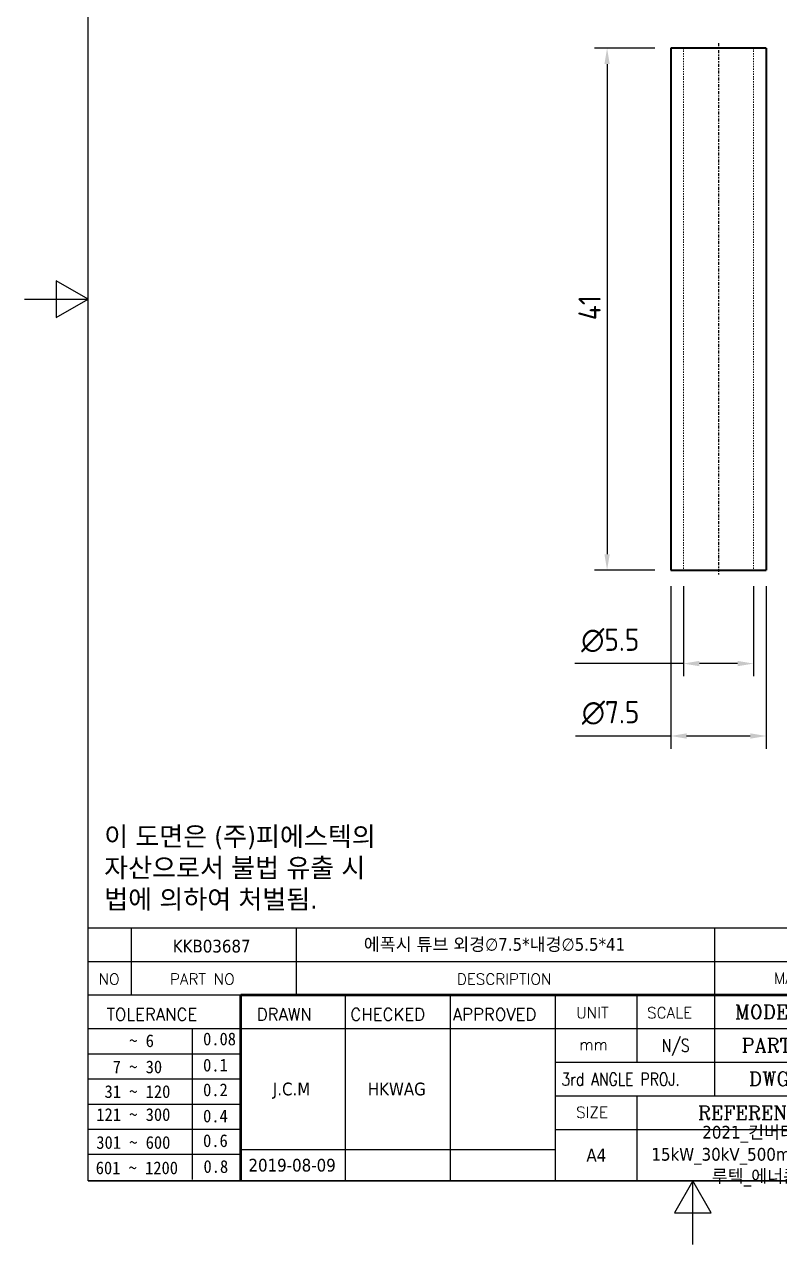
# Model space of a CAD drawing. Header units: millimetres. Extents: x 0 to 105, y 0 to 149.
# Drawn here: x 0 to 59.3, y 0 to 95.8 of the extents above; entities that cross this region are included whole.
import ezdxf
from ezdxf.enums import TextEntityAlignment as Align

# ---------------------------------------------------------------- set-up
doc = ezdxf.new("R2010")
doc.units = ezdxf.units.MM
doc.header["$LTSCALE"] = 0.5
doc.linetypes.add('CHAIN', pattern=[0.7087, 0.4724, -0.0591, 0.1181, -0.0591])
doc.linetypes.add('DASHED', pattern=[0.2067, 0.1654, -0.0413])
doc.layers.get('0').update_dxf_attribs({"color": 3, "lineweight": 25, "true_color": 0x00ff00})
for name, color, linetype, lineweight, true_color in [('가려진 것(ISO)', 2, 'DASHED', 18, 0xffff00), ('가시적인 것(ISO)', 3, 'Continuous', 40, 0x00ff00), ('기호(ISO)', 5, 'Continuous', 25, 0x0000ff), ('제목(ISO)', 5, 'Continuous', 50, 0x0000ff), ('중심선(ISO)', 1, 'Continuous', 25, 0xff0000), ('치수(ISO)', 2, 'Continuous', 25, 0xffff00)]:
    doc.layers.add(name, color=color, linetype=linetype, lineweight=lineweight, true_color=true_color)
doc.layers.add('경계(ISO)', color=7, linetype='Continuous', lineweight=25)
doc.styles.add('HAN_291', font='')
doc.styles.add('RC_284', font='ROMANC.shx')
doc.styles.add('RC_287', font='ROMANC.shx')
doc.styles.add('RC_292', font='ROMANC.shx')
doc.styles.add('문자 텍스트_PSTEK_POSCO', font='isocp.shx')
doc.styles.add('치수 텍스트_PSTEK_POSCO', font='isocp.shx')
doc.styles.add('텍스트 스타일198', font='tahoma.ttf')
doc.styles.add('텍스트 스타일333', font='ROMANC.shx', dxfattribs={"width": 0.800000011920929})
doc.styles.get('HAN_291').set_extended_font_data('GulimChe')
doc.dimstyles.new('치수_PSTEK_POSCO', dxfattribs={"dimscale": 0.5, "dimtxt": 3.5, "dimasz": 2.5, "dimexe": 2, "dimexo": 2.5, "dimgap": 1, "dimtad": 1, "dimrnd": 1e-08, "dimdsep": 46, "dimtxsty": '치수 텍스트_PSTEK_POSCO', "dimcen": 0.09, "dimdle": 10, "dimclrd": 7, "dimclre": 7, "dimclrt": 2, "dimadec": 1, "dimazin": 2, "dimtfac": 1, "dimtmove": 0, "dimatfit": 3, "dimfxl": 1, "dimtolj": 1, "dimlwd": -1, "dimlwe": -1, "dimarcsym": 0})

# ---------------------------------------------------------------- blocks, each defined once
blk = doc.blocks.new('경계 Default Border')
at = {"layer": '경계(ISO)', "flags": 128}
for points in [[(10, 10), (10, 287.0000076293945), (200, 287.0000076293945), (200, 10), (10, 10)], [(0, 148.5000038146973), (10, 148.5000038146973), (5, 151.3867473602295), (5, 145.6132507324219), (10, 148.5000038146973)], [(105, 0), (105, 10), (102.1132469177246, 5), (107.8867530822754, 5), (105, 10)]]:
    blk.add_lwpolyline(points, dxfattribs=at)
blk = doc.blocks.new('제목 블록 PSTEK')
at = {"color": 180, "true_color": 0x3f00ff}
for p, q in [((182.475792979055, 11.79100474011392), (182.4757929790549, 51.56524660363496)), ((182.4757929790549, 51.56524660363496), (372.4757929537551, 51.56524660363496)), ((189.2651435055721, 51.56524660363496), (189.2651435055722, 41.00524660363494)), ((215.2152739891528, 41.00524660363494), (215.2152739891528, 51.56524660363496)), ((280.8758854511282, 51.56524660363496), (280.8758854511282, 41.00524660363494)), ((182.475792979055, 46.2852466036349), (372.4757929537551, 46.28524660363492)), ((182.475792979055, 41.00524660363493), (206.451475290024, 41.00524660363493)), ((222.9401812389276, 11.79100474011392), (222.9401812389276, 41.00524660363494)), ((239.4288871878316, 11.79100474011392), (239.4288871878316, 41.00524660363494)), ((255.9175931367356, 11.79100474011392), (255.9175931367356, 41.00524660363494)), ((268.6918866058747, 41.00524660363494), (268.6918866058747, 30.44524660363498)), ((280.8758854511282, 41.00524660363494), (280.8758854511282, 25.16524660363502)), ((182.475792979055, 35.72524660363497), (206.451475290024, 35.72524660363497)), ((198.8621818849491, 12.02524660363491), (198.8621818849491, 35.72524660363497)), ((206.451475290024, 35.72524660363497), (372.4757929537551, 35.72524660363497)), ((182.475792979055, 31.77524660363492), (206.451475290024, 31.77524660363492)), ((255.917593136736, 30.44524660363498), (372.4757929537552, 30.44524660363501)), ((182.475792979055, 27.82524660363487), (206.451475290024, 27.82524660363487)), ((255.9175931367359, 25.16524660363502), (372.4757929537552, 25.165246603635)), ((268.6918866058744, 25.16524660363502), (268.6918866058744, 11.79100474011392)), ((182.475792979055, 23.87524660363505), (206.451475290024, 23.87524660363505)), ((182.475792979055, 19.92524660363478), (206.451475290024, 19.92524660363478)), ((255.9175931367359, 19.88524660363481), (310.0881549537553, 19.88524660363481)), ((182.475792979055, 15.97524660363496), (206.451475290024, 15.97524660363496)), ((206.451475290024, 16.74100474011396), (255.9175931367359, 16.74100474011396)), ((182.475792979055, 11.79100474011392), (372.4757929537551, 11.79100474011389))]:
    blk.add_line(p, q, dxfattribs=at)
at = {"color": 7, "lineweight": 50}
for p, q in [((206.4514752900237, 11.79100474011392), (206.4514752900237, 41.00524660363494)), ((206.451475290024, 41.00524660363494), (372.4757929537551, 41.00524660363496))]:
    blk.add_line(p, q, dxfattribs=at)
at = {"layer": '제목(ISO)', "lineweight": 18}
blk.add_line((182.475792979055, 35.72500474011393), (182.475792979055, 11.79100474011392), dxfattribs=at)
at = {"color": 2, "true_color": 0xffff00}
for s, height, style, p in [('NO', 1.742399930953979, 'RC_284', (184.135398793432, 42.62317362549192)), ('PART NO', 1.742399930953979, 'RC_284', (195.3359407378685, 42.62317362549192)), ('DESCRIPTION', 1.742399930953979, 'RC_284', (240.4025565652523, 42.62317362549192)), (' TOLERANCE', 1.899999976158142, 'RC_287', (184.0872874387979, 37.00893196870329)), ('DRAWN', 1.899999976158142, 'RC_287', (208.9766620976279, 37.00893196870329)), ('CHECKED', 1.899999976158142, 'RC_287', (223.6856844514997, 37.00893196870329)), ('APPROVED', 1.899999976158142, 'RC_287', (239.7795453577791, 37.00893196870329)), ('UNIT', 1.742399930953979, 'RC_284', (259.1652673287452, 37.34317362549218)), ('SCALE', 1.742399930953979, 'RC_284', (270.2934779252897, 37.34317362549218)), ('MODEL NAME', 2.178000062704086, 'RC_292', (284.096330289083, 37.25462520371384)), ('    ~ 6', 2.000000029802322, 'HAN_291', (183.7721304966814, 32.8176515608431)), ('0.08', 2.000000029802322, 'HAN_291', (200.5467345600617, 33.09873600004101)), ('mm', 1.742399930953979, 'RC_284', (259.6505418159997, 32.3543089683787)), ('PART NAME', 2.178000062704086, 'RC_292', (285.1416959765849, 32.03045329421792)), ('  7 ~ 30', 2.000000029802322, 'HAN_291', (183.7721304966814, 28.70538114822415)), ('0.1', 2.000000029802322, 'HAN_291', (200.5467345600617, 28.98646558742206)), (' DWG NO.', 2.178000062704086, 'RC_292', (284.8124284083233, 26.75045329421772)), ('0.2', 2.000000029802322, 'HAN_291', (200.5467345600617, 25.10736625836028)), (' 31 ~ 120', 2.000000029802322, 'HAN_291', (183.7721304966814, 24.82628181916237)), ('121 ~ 300', 2.000000029802322, 'HAN_291', (183.7721304966814, 21.21401206133254)), ('SIZE', 1.742399930953979, 'RC_284', (259.1652673287452, 21.69497768947366)), ('REFERENCE', 2.178000062704086, 'RC_292', (278.2741065029841, 21.43214925458022)), ('0.4', 2.000000029802322, 'HAN_291', (200.5467345600617, 20.99509650053045)), ('301 ~ 600', 2.000000029802322, 'HAN_291', (183.7721304966814, 16.83491273227077)), ('0.6', 2.000000029802322, 'HAN_291', (200.5467345600617, 17.11599717146868)), ('601 ~ 1200', 2.000000029802322, 'HAN_291', (183.6802025156883, 12.84759660881125)), ('0.8', 2.000000029802322, 'HAN_291', (200.6097246063884, 13.05732192299702))]:
    blk.add_text(s, height=height, dxfattribs=dict(at, style=style)).set_placement(p)
at = {"color": 2, "true_color": 0xffff00, "style": 'RC_284'}
blk.add_text('MATERIAL', height=1.742399930953979, dxfattribs=at).set_placement((295.4820202024417, 43.64524660363492), align=Align.MIDDLE_CENTER)
at = {"color": 7, "style": '텍스트 스타일333', "width": 0.7999999523162842}
blk.add_text('N/S', height=2.000000029802322, dxfattribs=at).set_placement((274.7838860285014, 33.08524660363496), align=Align.MIDDLE_CENTER)
at = {"color": 2, "true_color": 0xffff00, "style": '텍스트 스타일333', "width": 0.7999999523162842}
blk.add_text('3rd ANGLE PROJ.', height=2.000000029802322, dxfattribs=at).set_placement((256.8430306642954, 26.76148381654429))
at = {"layer": '제목(ISO)', "color": 7, "style": '텍스트 스타일198'}
for tag, p in [('부품_번호_001', (195.7843283186424, 47.68004260673702)), ('설명_001', (225.7867199241034, 47.94908976008247)), ('재질_001', (291.2778562985901, 47.92524659519488)), ("3._Q'TY_001", (312.7333753445038, 47.92726137022866)), ('질량\\P3;_001', (350.3046145979153, 48.1643332325385)), ('1._MODEL_NAME_001', (326.7684841840689, 37.52172745615292)), ('제목_001', (335.8588003080609, 32.14930491995099)), ('부품_번호_001', (334.4435685718743, 26.8052465951949)), ('설계자_001', (211.4997234691996, 25.23312566343435)), ('점검자_001', (226.4283219502686, 25.23446884679021)), ('프로젝트_001', (278.9744245225954, 18.43951439740151)), ('작성_날짜_001', (207.6736656800234, 13.26600473167383)), ('시트_크기_001', (260.7634369704525, 14.8381256569732)), ('프로젝트_002', (270.9791918143218, 14.97568842208535)), ('프로젝트_003', (280.4473441481205, 11.5491460676562))]:
    blk.add_attdef(tag, p, '', height=2.000000029802322, dxfattribs=at)
for tag, p in [('4._COLOR', (327.6805273250926, 48.92524660363493)), ('엔지니어링_승인자', (247.673240162284, 26.23312567187446)), ('점검_날짜', (231.1845342133799, 14.26600474011394)), ('엔지니어링_승인_날짜', (247.6732401622839, 14.26600474011394))]:
    blk.add_attdef(tag, text='', height=2.000000029802322, dxfattribs=at).set_placement(p, align=Align.MIDDLE_CENTER)
blk = doc.blocks.new('*D22')
at = {"layer": 'Defpoints', "color": 0, "transparency": 16777216}
for p in [(50.7679210355526, 93.97576857254721), (45.76792103555261, 52.97576857254722), (50.7679210355526, 52.97576857254722)]:
    blk.add_point(p, dxfattribs=at)
at = {"layer": '치수(ISO)', "color": 7, "transparency": 16777216}
for p, q in [((49.5179210355526, 93.97576857254721), (44.76792103555262, 93.97576857254721)), ((45.76792103555262, 92.72576857254721), (45.76792103555261, 54.22576857254722)), ((49.5179210355526, 52.97576857254722), (44.76792103555261, 52.97576857254722))]:
    blk.add_line(p, q, dxfattribs=at)
for points in [[(45.55958770221928, 92.72576857254721), (45.97625436888595, 92.72576857254721), (45.76792103555262, 93.97576857254721)], [(45.55958770221928, 54.22576857254722), (45.97625436888595, 54.22576857254722), (45.76792103555261, 52.97576857254722)]]:
    blk.add_solid(points, dxfattribs=at)
at = {"layer": '치수(ISO)', "color": 2, "transparency": 16777216, "insert": (44.3929210355526, 72.60076857254721), "char_height": 1.75, "attachment_point": 4, "rotation": 90, "style": '치수 텍스트_PSTEK_POSCO'}
blk.add_mtext('\\A1;41', dxfattribs=at)
blk = doc.blocks.new('*D23')
at = {"layer": 'Defpoints', "color": 0, "transparency": 16777216}
for p in [(51.7679210355526, 52.97576857254722), (57.26792103555261, 52.97576857254722), (51.7679210355526, 45.63557060226734)]:
    blk.add_point(p, dxfattribs=at)
at = {"layer": '치수(ISO)', "color": 7, "transparency": 16777216}
for p, q in [((51.7679210355526, 51.72576857254722), (51.7679210355526, 44.63557060226734)), ((57.26792103555261, 51.72576857254722), (57.26792103555261, 44.63557060226734)), ((51.7679210355526, 45.63557060226734), (43.23786307881544, 45.63557060226734)), ((56.01792103555261, 45.63557060226734), (53.0179210355526, 45.63557060226734))]:
    blk.add_line(p, q, dxfattribs=at)
for points in [[(53.0179210355526, 45.84390393560067), (53.0179210355526, 45.427237268934), (51.7679210355526, 45.63557060226734)], [(56.01792103555261, 45.84390393560067), (56.01792103555261, 45.427237268934), (57.26792103555261, 45.63557060226734)]]:
    blk.add_solid(points, dxfattribs=at)
at = {"layer": '치수(ISO)', "color": 2, "transparency": 16777216, "insert": (43.73786307881544, 47.45209487882087), "char_height": 1.75, "attachment_point": 4, "style": '치수 텍스트_PSTEK_POSCO'}
blk.add_mtext('\\A1;\\fAIGDT|b0|i0;\\H1.7500;n\\fisocp|b0|i0;\\H1.7500;5.5', dxfattribs=at)
blk = doc.blocks.new('*D24')
at = {"layer": 'Defpoints', "color": 0, "transparency": 16777216}
for p in [(50.7679210355526, 52.97576857254722), (58.2679210355526, 52.97576857254722), (50.7679210355526, 39.9455038737371)]:
    blk.add_point(p, dxfattribs=at)
at = {"layer": '치수(ISO)', "color": 7, "transparency": 16777216}
for p, q in [((50.7679210355526, 51.72576857254722), (50.7679210355526, 38.9455038737371)), ((58.2679210355526, 51.72576857254722), (58.2679210355526, 38.9455038737371)), ((50.7679210355526, 39.9455038737371), (43.28682685362551, 39.9455038737371)), ((57.0179210355526, 39.9455038737371), (52.0179210355526, 39.9455038737371))]:
    blk.add_line(p, q, dxfattribs=at)
for points in [[(52.0179210355526, 40.15383720707043), (52.0179210355526, 39.73717054040376), (50.7679210355526, 39.9455038737371)], [(57.0179210355526, 40.15383720707043), (57.0179210355526, 39.73717054040376), (58.2679210355526, 39.9455038737371)]]:
    blk.add_solid(points, dxfattribs=at)
at = {"layer": '치수(ISO)', "color": 2, "transparency": 16777216, "insert": (43.78682685362551, 41.76202815029063), "char_height": 1.75, "attachment_point": 4, "style": '치수 텍스트_PSTEK_POSCO'}
blk.add_mtext('\\A1;\\fAIGDT|b0|i0;\\H1.7500;n\\fisocp|b0|i0;\\H1.7500;7.5', dxfattribs=at)

msp = doc.modelspace()

# ---------------------------------------------------------------- linework, layer by layer
at = {"layer": '가려진 것(ISO)'}
for p, q in [((51.7679210355526, 93.97576857254721), (51.7679210355526, 52.97576857254722)), ((57.26792103555261, 93.97576857254721), (57.26792103555261, 52.97576857254722))]:
    msp.add_line(p, q, dxfattribs=at)
at = {"layer": '가시적인 것(ISO)'}
for p, q in [((58.2679210355526, 93.97576857254721), (50.7679210355526, 93.97576857254721)), ((50.7679210355526, 93.97576857254721), (50.7679210355526, 52.97576857254722)), ((58.2679210355526, 93.97576857254721), (58.2679210355526, 52.97576857254722)), ((50.7679210355526, 52.97576857254722), (58.2679210355526, 52.97576857254722))]:
    msp.add_line(p, q, dxfattribs=at)
at = {"layer": '중심선(ISO)', "linetype": 'CHAIN'}
msp.add_line((54.5179210355526, 94.35076857254721), (54.5179210355526, 52.60076857254722), dxfattribs=at)

# ---------------------------------------------------------------- block references
at = {"xscale": 0.5, "yscale": 0.5, "zscale": 0.5}
msp.add_blockref('경계 Default Border', (0, 0), dxfattribs=at)
ref = msp.add_blockref('제목 블록 PSTEK', (-86.23789647687758, -0.8955023700569475), dxfattribs=dict(xscale=0.5, yscale=0.5, zscale=0.5))
ref.add_attrib('설계자_001', 'J.C.M', (19.51196525772222, 11.72106046166023), dxfattribs={"layer": '제목(ISO)', "color": 7, "height": 1.000000014901161, "style": '텍스트 스타일198'})
ref.add_attrib('점검자_001', 'HKWAG', (26.97626449825669, 11.72173205333816), dxfattribs={"layer": '제목(ISO)', "color": 7, "height": 1.000000014901161, "style": '텍스트 스타일198'})
ref.add_attrib('프로젝트_001', '2021_컨버터_DC', (53.24931578442012, 8.324254828643808), dxfattribs={"layer": '제목(ISO)', "color": 7, "height": 1.000000014901161, "style": '텍스트 스타일198'})
ref.add_attrib('시트_크기_001', 'A4', (44.14382200834862, 6.523560458429655), dxfattribs={"layer": '제목(ISO)', "color": 7, "height": 1.000000014901161, "style": '텍스트 스타일198'})
ref.add_attrib('작성_날짜_001', '2019-08-09', (17.59893636313414, 5.737499995779968), dxfattribs={"layer": '제목(ISO)', "color": 7, "height": 1.000000014901161, "style": '텍스트 스타일198'})
ref.add_attrib('설명_001', '에폭시 튜브 외경∅7.5*내경∅5.5*41', (26.65546348517411, 23.07904250998429), dxfattribs={"layer": '제목(ISO)', "color": 7, "height": 1.000000014901161, "style": '텍스트 스타일198'})
ref.add_attrib('부품_번호_001', 'KKB03687', (11.65426768244359, 22.94451893331156), dxfattribs={"layer": '제목(ISO)', "color": 7, "height": 1.000000014901161, "style": '텍스트 스타일198'})
ref.add_attrib('프로젝트_002', '15kW_30kV_500mA_피에스솔', (49.25169943028329, 6.59234184098573), dxfattribs={"layer": '제목(ISO)', "color": 7, "height": 1.000000014901161, "style": '텍스트 스타일198'})
ref.add_attrib('프로젝트_003', '루텍_에너콘스', (53.98577559718267, 4.879070663771154), dxfattribs={"layer": '제목(ISO)', "color": 7, "height": 1.000000014901161, "style": '텍스트 스타일198'})

# ---------------------------------------------------------------- texts
at = {"layer": '기호(ISO)', "color": 7, "insert": (6.267250879635098, 29.51611659362504), "char_height": 1.500000059604645, "width": 30.42038913736381, "attachment_point": 4, "line_spacing_factor": 0.9878842234611511, "style": '문자 텍스트_PSTEK_POSCO'}
msp.add_mtext('{\\fTahoma|b0|i0;\\H1.5000;이 도면은 (주)피에스텍의\\P자산으로서 불법 유출 시 \\P법에 의하여 처벌됨.}', dxfattribs=at)

# ---------------------------------------------------------------- dimensions: what is measured, and where the dimension line sits
at = {"layer": '치수(ISO)', "color": 7}
dim = msp.add_linear_dim(base=(45.76792103555261, 52.97576857254722), p1=(50.7679210355526, 93.97576857254721), p2=(50.7679210355526, 52.97576857254722), angle=90, dimstyle='치수_PSTEK_POSCO', override={"dimdec": 2, "dimtp": 0, "dimtm": -0, "dimtdec": 2, "dimtofl": 0, "dimatfit": 1}, dxfattribs=at)
dim.commit()
dim.dimension.update_dxf_attribs({"geometry": '*D22', "text_midpoint": (45.7679210355526, 73.47576857254721), "dimtype": 160})
for base, p1, p2, picture, middle in [((51.7679210355526, 45.63557060226734), (57.26792103555261, 52.97576857254722), (51.7679210355526, 52.97576857254722), '*D23', (46.19957974790321, 45.63557060226734)), ((50.7679210355526, 39.9455038737371), (58.2679210355526, 52.97576857254722), (50.7679210355526, 52.97576857254722), '*D24', (46.24854352271328, 39.9455038737371))]:
    dim = msp.add_linear_dim(base=base, p1=p1, p2=p2, angle=180, text='\\fAIGDT|b0|i0;\\H1.7500;n\\fisocp|b0|i0;\\H1.7500;<>', dimstyle='치수_PSTEK_POSCO', override={"dimdec": 2, "dimtp": 0, "dimtm": -0, "dimtdec": 2, "dimtofl": 0, "dimatfit": 2}, dxfattribs=at)
    dim.commit()
    dim.dimension.update_dxf_attribs({"geometry": picture, "text_midpoint": middle, "dimtype": 160})

doc.saveas('drawing.dxf')
